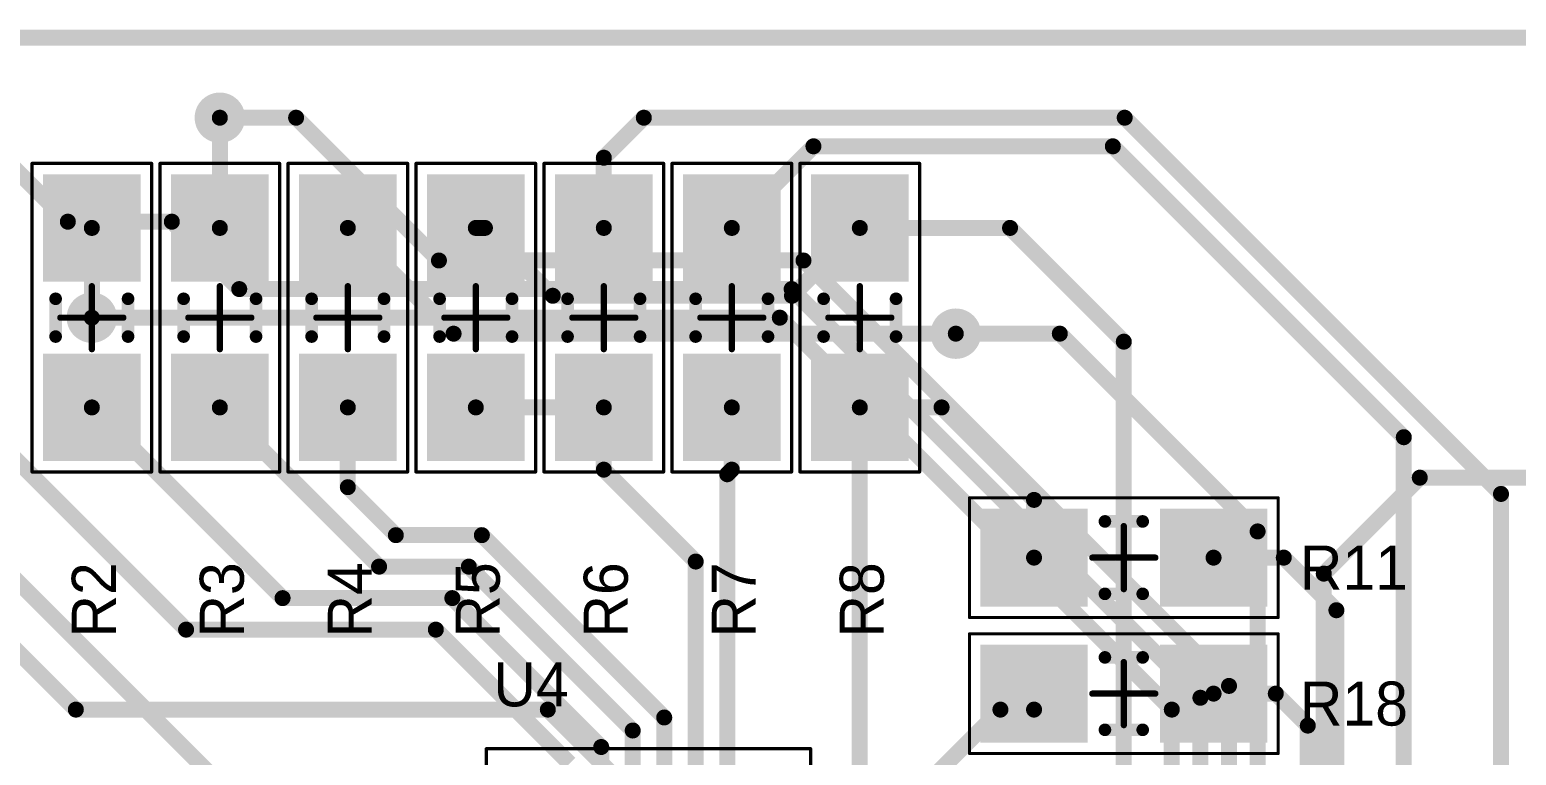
# Model space of a CAD drawing. Header units: millimetres. Extents: x 37 to 246, y 26 to 184.
# Drawn here: x 84.87 to 108.47, y 172.12 to 183.64 of the extents above; entities that cross this region are included whole.
import ezdxf

# ---------------------------------------------------------------- set-up
doc = ezdxf.new("R2010")
doc.units = ezdxf.units.MM
for name, color, linetype in [('BottomLayer', 5, 'Continuous'), ('KeepOutLayer', 6, 'Continuous'), ('Mechanical15', 56, 'Continuous'), ('MultiLayer', 9, 'Continuous'), ('TopLayer', 1, 'Continuous'), ('TopOverlay', 2, 'Continuous'), ('TopPaste', 8, 'Continuous'), ('TopSolder', 216, 'Continuous'), ('ViaHoleLayer', 16, 'Continuous')]:
    doc.layers.add(name, color=color, linetype=linetype)

msp = doc.modelspace()

# ---------------------------------------------------------------- linework, layer by layer
at = {"layer": 'BottomLayer'}
for points, const_width in [([(87.6840004, 182.245, 1), (88.0839996, 182.245, 1)], 0.3999992), ([(87.8205, 182.245, 1), (87.94749999999999, 182.245, 1)], 0.127), ([(89.03160247999999, 182.245, 1), (89.15860248, 182.245, 1)], 0.127), ([(89.03160247999999, 182.245, 1), (89.15860248, 182.245, 1)], 0.127), ([(85.4075, 180.594, 1), (85.5345, 180.594, 1)], 0.127), ([(85.4075, 180.594, 1), (85.5345, 180.594, 1)], 0.127), ([(87.0585, 180.594, 1), (87.18549999999999, 180.594, 1)], 0.127), ([(87.0585, 180.594, 1), (87.18549999999999, 180.594, 1)], 0.127), ([(91.29860328, 179.9779992, 1), (91.42560327999999, 179.9779992, 1)], 0.127), ([(91.29860328, 179.9779992, 1), (91.42560327999999, 179.9779992, 1)], 0.127), ([(97.08660288, 179.9779992, 1), (97.21360288, 179.9779992, 1)], 0.127), ([(97.08660288, 179.9779992, 1), (97.21360288, 179.9779992, 1)], 0.127), ([(88.1285004, 179.5239996, 1), (88.25550039999999, 179.5239996, 1)], 0.127), ([(88.1285004, 179.5239996, 1), (88.25550039999999, 179.5239996, 1)], 0.127), ([(96.89855143999999, 179.5239996, 1), (97.02555144, 179.5239996, 1)], 0.127), ([(96.89855143999999, 179.5239996, 1), (97.02555144, 179.5239996, 1)], 0.127), ([(85.65200039999999, 179.07, 1), (86.0519996, 179.07, 1)], 0.3999992), ([(85.7885, 179.07, 1), (85.9155, 179.07, 1)], 0.127), ([(96.7105, 179.07, 1), (96.83749999999999, 179.07, 1)], 0.127), ([(96.7105, 179.07, 1), (96.83749999999999, 179.07, 1)], 0.127), ([(99.3680004, 178.816, 1), (99.7679996, 178.816, 1)], 0.3999992), ([(99.5045, 178.816, 1), (99.63149999999999, 178.816, 1)], 0.127), ([(101.1555, 178.816, 1), (101.2825, 178.816, 1)], 0.127), ([(101.1555, 178.816, 1), (101.2825, 178.816, 1)], 0.127), ([(106.8705, 176.53, 1), (106.9975, 176.53, 1)], 0.127), ([(106.8705, 176.53, 1), (106.9975, 176.53, 1)], 0.127), ([(104.2954988, 175.6760012, 1), (104.4224988, 175.6760012, 1)], 0.127), ([(104.2954988, 175.6760012, 1), (104.4224988, 175.6760012, 1)], 0.127), ([(105.3465, 175.006, 1), (105.4735, 175.006, 1)], 0.127), ([(105.3465, 175.006, 1), (105.4735, 175.006, 1)], 0.127), ([(103.8414992, 173.22310288, 1), (103.9684992, 173.22310288, 1)], 0.127), ([(103.8414992, 173.22310288, 1), (103.9684992, 173.22310288, 1)], 0.127), ([(103.3874996, 173.03505144, 1), (103.5144996, 173.03505144, 1)], 0.127), ([(103.3874996, 173.03505144, 1), (103.5144996, 173.03505144, 1)], 0.127), ([(85.5345, 172.847, 1), (85.66149999999999, 172.847, 1)], 0.127), ([(85.5345, 172.847, 1), (85.66149999999999, 172.847, 1)], 0.127), ([(93.02749999999999, 172.847, 1), (93.1545, 172.847, 1)], 0.127), ([(93.02749999999999, 172.847, 1), (93.1545, 172.847, 1)], 0.127), ([(102.9335, 172.847, 1), (103.0605, 172.847, 1)], 0.127), ([(102.9335, 172.847, 1), (103.0605, 172.847, 1)], 0.127)]:
    msp.add_lwpolyline(points, format="xyb", close=True, dxfattribs=dict(at, const_width=const_width))
at = {"layer": 'BottomLayer', "const_width": 0.254}
for points in [[(83.82, 182.245), (85.47099999999999, 180.594)], [(87.884, 182.245), (89.09510248, 182.245)], [(89.09510248, 182.245), (91.36210328, 179.9779992)], [(85.47099999999999, 180.594), (87.122, 180.594)], [(87.122, 180.594), (88.1920004, 179.5239996)], [(91.36210328, 179.9779992), (97.15010287999999, 179.9779992)], [(97.15010287999999, 179.9779992), (103.9049992, 173.22310288)], [(88.1920004, 179.5239996), (96.96205144, 179.5239996)], [(96.96205144, 179.5239996), (103.4509996, 173.03505144)], [(85.85199999999999, 179.07), (96.774, 179.07)], [(96.774, 179.07), (102.997, 172.847)], [(99.568, 178.816), (101.219, 178.816)], [(101.219, 178.816), (104.3589988, 175.6760012)], [(81.661, 176.784), (85.598, 172.847)], [(105.41, 175.006), (106.934, 176.53)], [(106.934, 176.53), (113.03, 176.53)], [(104.3589988, 157.2610012), (104.3589988, 175.6760012)], [(105.41, 166.497), (105.41, 175.006)], [(103.9049992, 155.57010288), (103.9049992, 173.22310288)], [(103.4509996, 155.38205144), (103.4509996, 173.03505144)], [(85.598, 172.847), (93.091, 172.847)], [(93.091, 172.847), (94.13897605999999, 171.79902394)], [(102.997, 155.194), (102.997, 172.847)]]:
    msp.add_lwpolyline(points, dxfattribs=at)
at = {"layer": 'KeepOutLayer', "const_width": 0.254}
msp.add_lwpolyline([(37.465, 183.515), (245.745, 183.515)], dxfattribs=at)
at = {"layer": 'Mechanical15'}
for points, const_width in [([(84.90197395999999, 176.61997442), (84.90197395999999, 181.51997478)], 0.0499999), ([(84.90197395999999, 181.51997478), (86.80197523999999, 181.51997478)], 0.0499999), ([(86.80197523999999, 176.61997442), (86.80197523999999, 181.51997478)], 0.0499999), ([(86.93397395999999, 181.51997478), (88.83397524, 181.51997478)], 0.0499999), ([(86.93397395999999, 176.61997442), (86.93397395999999, 181.51997478)], 0.0499999), ([(88.83397524, 176.61997442), (88.83397524, 181.51997478)], 0.0499999), ([(88.96597396, 176.61997442), (88.96597396, 181.51997478)], 0.0499999), ([(88.96597396, 181.51997478), (90.86597524, 181.51997478)], 0.0499999), ([(90.86597524, 176.61997442), (90.86597524, 181.51997478)], 0.0499999), ([(90.99797396, 176.61997442), (90.99797396, 181.51997478)], 0.0499999), ([(90.99797396, 181.51997478), (92.89797524, 181.51997478)], 0.0499999), ([(92.89797524, 176.61997442), (92.89797524, 181.51997478)], 0.0499999), ([(93.02999935999999, 181.52000018), (94.93000063999999, 181.52000018)], 0.0499999), ([(93.02999935999999, 176.61999982), (93.02999935999999, 181.52000018)], 0.0499999), ([(94.93000063999999, 176.61999982), (94.93000063999999, 181.52000018)], 0.0499999), ([(95.06199936, 176.61999982), (95.06199936, 181.52000018)], 0.0499999), ([(95.06199936, 181.52000018), (96.96200064, 181.52000018)], 0.0499999), ([(96.96200064, 176.61999982), (96.96200064, 181.52000018)], 0.0499999), ([(97.09399936, 181.52000018), (98.99400064, 181.52000018)], 0.0499999), ([(97.09399936, 176.61999982), (97.09399936, 181.52000018)], 0.0499999), ([(98.99400064, 176.61999982), (98.99400064, 181.52000018)], 0.0499999), ([(85.85197459999999, 178.5699756), (85.85197459999999, 179.56997614)], 0.0999998), ([(87.8839746, 178.5699756), (87.8839746, 179.56997614)], 0.0999998), ([(89.9159746, 178.5699756), (89.9159746, 179.56997614)], 0.0999998), ([(91.9479746, 178.56997306), (91.9479746, 179.5699736)], 0.0999998), ([(93.97999999999999, 178.570001), (93.97999999999999, 179.57000154)], 0.0999998), ([(96.012, 178.570001), (96.012, 179.57000154)], 0.0999998), ([(98.044, 178.56999846), (98.044, 179.569999)], 0.0999998), ([(85.35197559999999, 179.0699746), (86.3519736, 179.0699746)], 0.0999998), ([(87.3839756, 179.0699746), (88.38397359999999, 179.0699746)], 0.0999998), ([(89.4159756, 179.0699746), (90.4159736, 179.0699746)], 0.0999998), ([(91.44797559999999, 179.0699746), (92.4479736, 179.0699746)], 0.0999998), ([(93.480001, 179.07), (94.47999899999999, 179.07)], 0.0999998), ([(95.512001, 179.07), (96.51199899999999, 179.07)], 0.0999998), ([(97.544001, 179.07), (98.543999, 179.07)], 0.0999998), ([(84.90197395999999, 176.61997442), (86.80197523999999, 176.61997442)], 0.0499999), ([(86.93397395999999, 176.61997442), (88.83397524, 176.61997442)], 0.0499999), ([(88.96597396, 176.61997442), (90.86597524, 176.61997442)], 0.0499999), ([(90.99797396, 176.61997442), (92.89797524, 176.61997442)], 0.0499999), ([(93.02999935999999, 176.61999982), (94.93000063999999, 176.61999982)], 0.0499999), ([(95.06199936, 176.61999982), (96.96200064, 176.61999982)], 0.0499999), ([(97.09399936, 176.61999982), (98.99400064, 176.61999982)], 0.0499999), ([(99.78499982, 174.30999936), (99.78499982, 176.21000064)], 0.0499999), ([(99.78499982, 176.21000064), (104.68500018, 176.21000064)], 0.0499999), ([(104.68500018, 174.30999936), (104.68500018, 176.21000064)], 0.0499999), ([(102.235, 174.760001), (102.235, 175.759999)], 0.0999998), ([(101.735001, 175.26), (102.73500154, 175.26)], 0.0999998), ([(99.78499982, 174.30999936), (104.68500018, 174.30999936)], 0.0499999), ([(99.78499982, 174.05100064), (104.68500018, 174.05100064)], 0.0499999), ([(99.78499982, 172.15099936), (99.78499982, 174.05100064)], 0.0499999), ([(104.68500018, 172.15099936), (104.68500018, 174.05100064)], 0.0499999), ([(102.235, 172.601001), (102.235, 173.600999)], 0.0999998), ([(101.735001, 173.101), (102.73500154, 173.101)], 0.0999998), ([(92.11397629999999, 172.22597508), (97.26397616, 172.22597508)], 0.0499999), ([(92.11397629999999, 167.07597522), (92.11397629999999, 172.22597508)], 0.0499999), ([(97.26397616, 167.07597522), (97.26397616, 172.22597508)], 0.0499999), ([(99.78499982, 172.15099936), (104.68500018, 172.15099936)], 0.0499999)]:
    msp.add_lwpolyline(points, dxfattribs=dict(at, const_width=const_width))
for points, const_width in [([(84.88947462, 181.51997478, 1), (84.9144733, 181.51997478, 1)], 0.02499868), ([(84.88947462, 181.51997478, 1), (84.9144733, 181.51997478, 1)], 0.02499868), ([(86.7894759, 181.51997478, 1), (86.81447458, 181.51997478, 1)], 0.02499868), ([(86.7894759, 181.51997478, 1), (86.81447458, 181.51997478, 1)], 0.02499868), ([(86.92147462, 181.51997478, 1), (86.9464733, 181.51997478, 1)], 0.02499868), ([(86.92147462, 181.51997478, 1), (86.9464733, 181.51997478, 1)], 0.02499868), ([(88.8214759, 181.51997478, 1), (88.84647457999999, 181.51997478, 1)], 0.02499868), ([(88.8214759, 181.51997478, 1), (88.84647457999999, 181.51997478, 1)], 0.02499868), ([(88.95347462, 181.51997478, 1), (88.97847329999999, 181.51997478, 1)], 0.02499868), ([(88.95347462, 181.51997478, 1), (88.97847329999999, 181.51997478, 1)], 0.02499868), ([(90.85347589999999, 181.51997478, 1), (90.87847457999999, 181.51997478, 1)], 0.02499868), ([(90.85347589999999, 181.51997478, 1), (90.87847457999999, 181.51997478, 1)], 0.02499868), ([(90.98547461999999, 181.51997478, 1), (91.0104733, 181.51997478, 1)], 0.02499868), ([(90.98547461999999, 181.51997478, 1), (91.0104733, 181.51997478, 1)], 0.02499868), ([(92.88547589999999, 181.51997478, 1), (92.91047458, 181.51997478, 1)], 0.02499868), ([(92.88547589999999, 181.51997478, 1), (92.91047458, 181.51997478, 1)], 0.02499868), ([(93.01750002, 181.52000018, 1), (93.0424987, 181.52000018, 1)], 0.02499868), ([(93.01750002, 181.52000018, 1), (93.0424987, 181.52000018, 1)], 0.02499868), ([(94.9175013, 181.52000018, 1), (94.94249998, 181.52000018, 1)], 0.02499868), ([(94.9175013, 181.52000018, 1), (94.94249998, 181.52000018, 1)], 0.02499868), ([(95.04950002, 181.52000018, 1), (95.07449869999999, 181.52000018, 1)], 0.02499868), ([(95.04950002, 181.52000018, 1), (95.07449869999999, 181.52000018, 1)], 0.02499868), ([(96.9495013, 181.52000018, 1), (96.97449997999999, 181.52000018, 1)], 0.02499868), ([(96.9495013, 181.52000018, 1), (96.97449997999999, 181.52000018, 1)], 0.02499868), ([(97.08150002, 181.52000018, 1), (97.10649869999999, 181.52000018, 1)], 0.02499868), ([(97.08150002, 181.52000018, 1), (97.10649869999999, 181.52000018, 1)], 0.02499868), ([(98.98150129999999, 181.52000018, 1), (99.00649998, 181.52000018, 1)], 0.02499868), ([(98.98150129999999, 181.52000018, 1), (99.00649998, 181.52000018, 1)], 0.02499868), ([(85.82697592, 179.56997614, 1), (85.87697328, 179.56997614, 1)], 0.0499999), ([(87.85897591999999, 179.56997614, 1), (87.90897328, 179.56997614, 1)], 0.0499999), ([(89.89097591999999, 179.56997614, 1), (89.94097328, 179.56997614, 1)], 0.0499999), ([(91.92297592, 179.5699736, 1), (91.97297327999999, 179.5699736, 1)], 0.0499999), ([(93.95500132, 179.57000154, 1), (94.00499868, 179.57000154, 1)], 0.0499999), ([(95.98700131999999, 179.57000154, 1), (96.03699868, 179.57000154, 1)], 0.0499999), ([(98.01900132, 179.569999, 1), (98.06899867999999, 179.569999, 1)], 0.0499999), ([(85.32697691999999, 179.0699746, 1), (85.37697428, 179.0699746, 1)], 0.0499999), ([(86.32697492, 179.0699746, 1), (86.37697227999999, 179.0699746, 1)], 0.0499999), ([(87.35897691999999, 179.0699746, 1), (87.40897428, 179.0699746, 1)], 0.0499999), ([(88.35897492, 179.0699746, 1), (88.40897228, 179.0699746, 1)], 0.0499999), ([(89.39097692, 179.0699746, 1), (89.44097427999999, 179.0699746, 1)], 0.0499999), ([(90.39097491999999, 179.0699746, 1), (90.44097228, 179.0699746, 1)], 0.0499999), ([(91.42297692, 179.0699746, 1), (91.47297427999999, 179.0699746, 1)], 0.0499999), ([(92.42297492, 179.0699746, 1), (92.47297228, 179.0699746, 1)], 0.0499999), ([(93.45500231999999, 179.07, 1), (93.50499968, 179.07, 1)], 0.0499999), ([(94.45500032, 179.07, 1), (94.50499767999999, 179.07, 1)], 0.0499999), ([(95.48700231999999, 179.07, 1), (95.53699968, 179.07, 1)], 0.0499999), ([(96.48700031999999, 179.07, 1), (96.53699768, 179.07, 1)], 0.0499999), ([(97.51900232, 179.07, 1), (97.56899967999999, 179.07, 1)], 0.0499999), ([(98.51900031999999, 179.07, 1), (98.56899768, 179.07, 1)], 0.0499999), ([(85.82697592, 178.5699756, 1), (85.87697328, 178.5699756, 1)], 0.0499999), ([(87.85897591999999, 178.5699756, 1), (87.90897328, 178.5699756, 1)], 0.0499999), ([(89.89097591999999, 178.5699756, 1), (89.94097328, 178.5699756, 1)], 0.0499999), ([(91.92297592, 178.56997306, 1), (91.97297327999999, 178.56997306, 1)], 0.0499999), ([(93.95500132, 178.570001, 1), (94.00499868, 178.570001, 1)], 0.0499999), ([(95.98700131999999, 178.570001, 1), (96.03699868, 178.570001, 1)], 0.0499999), ([(98.01900132, 178.56999846, 1), (98.06899867999999, 178.56999846, 1)], 0.0499999), ([(84.88947462, 176.61997442, 1), (84.9144733, 176.61997442, 1)], 0.02499868), ([(84.88947462, 176.61997442, 1), (84.9144733, 176.61997442, 1)], 0.02499868), ([(86.7894759, 176.61997442, 1), (86.81447458, 176.61997442, 1)], 0.02499868), ([(86.7894759, 176.61997442, 1), (86.81447458, 176.61997442, 1)], 0.02499868), ([(86.92147462, 176.61997442, 1), (86.9464733, 176.61997442, 1)], 0.02499868), ([(86.92147462, 176.61997442, 1), (86.9464733, 176.61997442, 1)], 0.02499868), ([(88.8214759, 176.61997442, 1), (88.84647457999999, 176.61997442, 1)], 0.02499868), ([(88.8214759, 176.61997442, 1), (88.84647457999999, 176.61997442, 1)], 0.02499868), ([(88.95347462, 176.61997442, 1), (88.97847329999999, 176.61997442, 1)], 0.02499868), ([(88.95347462, 176.61997442, 1), (88.97847329999999, 176.61997442, 1)], 0.02499868), ([(90.85347589999999, 176.61997442, 1), (90.87847457999999, 176.61997442, 1)], 0.02499868), ([(90.85347589999999, 176.61997442, 1), (90.87847457999999, 176.61997442, 1)], 0.02499868), ([(90.98547461999999, 176.61997442, 1), (91.0104733, 176.61997442, 1)], 0.02499868), ([(90.98547461999999, 176.61997442, 1), (91.0104733, 176.61997442, 1)], 0.02499868), ([(92.88547589999999, 176.61997442, 1), (92.91047458, 176.61997442, 1)], 0.02499868), ([(92.88547589999999, 176.61997442, 1), (92.91047458, 176.61997442, 1)], 0.02499868), ([(93.01750002, 176.61999982, 1), (93.0424987, 176.61999982, 1)], 0.02499868), ([(93.01750002, 176.61999982, 1), (93.0424987, 176.61999982, 1)], 0.02499868), ([(94.9175013, 176.61999982, 1), (94.94249998, 176.61999982, 1)], 0.02499868), ([(94.9175013, 176.61999982, 1), (94.94249998, 176.61999982, 1)], 0.02499868), ([(95.04950002, 176.61999982, 1), (95.07449869999999, 176.61999982, 1)], 0.02499868), ([(95.04950002, 176.61999982, 1), (95.07449869999999, 176.61999982, 1)], 0.02499868), ([(96.9495013, 176.61999982, 1), (96.97449997999999, 176.61999982, 1)], 0.02499868), ([(96.9495013, 176.61999982, 1), (96.97449997999999, 176.61999982, 1)], 0.02499868), ([(97.08150002, 176.61999982, 1), (97.10649869999999, 176.61999982, 1)], 0.02499868), ([(97.08150002, 176.61999982, 1), (97.10649869999999, 176.61999982, 1)], 0.02499868), ([(98.98150129999999, 176.61999982, 1), (99.00649998, 176.61999982, 1)], 0.02499868), ([(98.98150129999999, 176.61999982, 1), (99.00649998, 176.61999982, 1)], 0.02499868), ([(99.77250047999999, 176.21000064, 1), (99.79749916, 176.21000064, 1)], 0.02499868), ([(99.77250047999999, 176.21000064, 1), (99.79749916, 176.21000064, 1)], 0.02499868), ([(104.67250084, 176.21000064, 1), (104.69749952, 176.21000064, 1)], 0.02499868), ([(104.67250084, 176.21000064, 1), (104.69749952, 176.21000064, 1)], 0.02499868), ([(102.21000132, 175.759999, 1), (102.25999868, 175.759999, 1)], 0.0499999), ([(101.71000232, 175.26, 1), (101.75999968, 175.26, 1)], 0.0499999), ([(102.71000286, 175.26, 1), (102.76000022, 175.26, 1)], 0.0499999), ([(102.21000132, 174.760001, 1), (102.25999868, 174.760001, 1)], 0.0499999), ([(99.77250047999999, 174.30999936, 1), (99.79749916, 174.30999936, 1)], 0.02499868), ([(99.77250047999999, 174.30999936, 1), (99.79749916, 174.30999936, 1)], 0.02499868), ([(104.67250084, 174.30999936, 1), (104.69749952, 174.30999936, 1)], 0.02499868), ([(104.67250084, 174.30999936, 1), (104.69749952, 174.30999936, 1)], 0.02499868), ([(99.77250047999999, 174.05100064, 1), (99.79749916, 174.05100064, 1)], 0.02499868), ([(99.77250047999999, 174.05100064, 1), (99.79749916, 174.05100064, 1)], 0.02499868), ([(104.67250084, 174.05100064, 1), (104.69749952, 174.05100064, 1)], 0.02499868), ([(104.67250084, 174.05100064, 1), (104.69749952, 174.05100064, 1)], 0.02499868), ([(102.21000132, 173.600999, 1), (102.25999868, 173.600999, 1)], 0.0499999), ([(101.71000232, 173.101, 1), (101.75999968, 173.101, 1)], 0.0499999), ([(102.71000286, 173.101, 1), (102.76000022, 173.101, 1)], 0.0499999), ([(102.21000132, 172.601001, 1), (102.25999868, 172.601001, 1)], 0.0499999), ([(92.10147696, 172.22597508, 1), (92.12647564, 172.22597508, 1)], 0.02499868), ([(92.10147696, 172.22597508, 1), (92.12647564, 172.22597508, 1)], 0.02499868), ([(97.25147682, 172.22597508, 1), (97.27647549999999, 172.22597508, 1)], 0.02499868), ([(97.25147682, 172.22597508, 1), (97.27647549999999, 172.22597508, 1)], 0.02499868), ([(99.77250047999999, 172.15099936, 1), (99.79749916, 172.15099936, 1)], 0.02499868), ([(99.77250047999999, 172.15099936, 1), (99.79749916, 172.15099936, 1)], 0.02499868), ([(104.67250084, 172.15099936, 1), (104.69749952, 172.15099936, 1)], 0.02499868), ([(104.67250084, 172.15099936, 1), (104.69749952, 172.15099936, 1)], 0.02499868)]:
    msp.add_lwpolyline(points, format="xyb", close=True, dxfattribs=dict(at, const_width=const_width))
at = {"layer": 'MultiLayer', "const_width": 0.3999992}
for points in [[(87.6840004, 182.245, 1), (88.0839996, 182.245, 1)], [(85.65200039999999, 179.07, 1), (86.0519996, 179.07, 1)], [(99.3680004, 178.816, 1), (99.7679996, 178.816, 1)]]:
    msp.add_lwpolyline(points, format="xyb", close=True, dxfattribs=at)
at = {"layer": 'TopLayer'}
for points, const_width in [([(87.6840004, 182.245, 1), (88.0839996, 182.245, 1)], 0.3999992), ([(87.8204746, 182.2449746, 1), (87.94747459999999, 182.2449746, 1)], 0.127), ([(87.8204746, 182.2449746, 1), (87.94747459999999, 182.2449746, 1)], 0.127), ([(87.8205, 182.245, 1), (87.94749999999999, 182.245, 1)], 0.127), ([(94.55149999999999, 182.245, 1), (94.6785, 182.245, 1)], 0.127), ([(94.55149999999999, 182.245, 1), (94.6785, 182.245, 1)], 0.127), ([(102.18560208, 182.245, 1), (102.31260208, 182.245, 1)], 0.127), ([(102.18560208, 182.245, 1), (102.31260208, 182.245, 1)], 0.127), ([(93.9165, 181.61, 1), (94.0435, 181.61, 1)], 0.127), ([(93.9165, 181.61, 1), (94.0435, 181.61, 1)], 0.127), ([(97.24449944, 181.7910004, 1), (97.37149944, 181.7910004, 1)], 0.127), ([(97.24449944, 181.7910004, 1), (97.37149944, 181.7910004, 1)], 0.127), ([(101.99755064, 181.7910004, 1), (102.12455064, 181.7910004, 1)], 0.127), ([(101.99755064, 181.7910004, 1), (102.12455064, 181.7910004, 1)], 0.127), ([(85.7884746, 180.49497556, 1), (85.9154746, 180.49497556, 1)], 0.127), ([(85.7885, 180.49495016, 1), (85.9155, 180.49495016, 1)], 0.127), ([(85.7885, 180.49495016, 1), (85.9155, 180.49495016, 1)], 0.127), ([(87.8204746, 180.49497556, 1), (87.94747459999999, 180.49497556, 1)], 0.127), ([(89.8524746, 180.49497556, 1), (89.97947459999999, 180.49497556, 1)], 0.127), ([(91.88447459999999, 180.49497302, 1), (92.0114746, 180.49497302, 1)], 0.127), ([(92.02908187999999, 180.49497302, 1), (92.15608187999999, 180.49497302, 1)], 0.127), ([(92.02908187999999, 180.49497302, 1), (92.15608187999999, 180.49497302, 1)], 0.127), ([(93.9165, 180.49500096, 1), (94.0435, 180.49500096, 1)], 0.127), ([(95.9485, 180.49500096, 1), (96.07549999999999, 180.49500096, 1)], 0.127), ([(97.98049999999999, 180.49499842, 1), (98.10749999999999, 180.49499842, 1)], 0.127), ([(97.98049999999999, 180.49499842, 1), (98.10749999999999, 180.49499842, 1)], 0.127), ([(100.36550158, 180.49499842, 1), (100.49250158, 180.49499842, 1)], 0.127), ([(100.36550158, 180.49499842, 1), (100.49250158, 180.49499842, 1)], 0.127), ([(85.65200039999999, 179.07, 1), (86.0519996, 179.07, 1)], 0.3999992), ([(93.10605457999999, 179.41800032, 1), (93.23305458, 179.41800032, 1)], 0.127), ([(93.10605457999999, 179.41800032, 1), (93.23305458, 179.41800032, 1)], 0.127), ([(96.9035019, 179.41800032, 1), (97.03050189999999, 179.41800032, 1)], 0.127), ([(96.9035019, 179.41800032, 1), (97.03050189999999, 179.41800032, 1)], 0.127), ([(85.7885, 179.07, 1), (85.9155, 179.07, 1)], 0.127), ([(99.3680004, 178.816, 1), (99.7679996, 178.816, 1)], 0.3999992), ([(91.53145015999999, 178.816, 1), (91.65845016, 178.816, 1)], 0.127), ([(91.53145015999999, 178.816, 1), (91.65845016, 178.816, 1)], 0.127), ([(99.5045, 178.816, 1), (99.63149999999999, 178.816, 1)], 0.127), ([(102.1715, 178.689, 1), (102.2985, 178.689, 1)], 0.127), ([(102.1715, 178.689, 1), (102.2985, 178.689, 1)], 0.127), ([(85.7884746, 177.64497618, 1), (85.9154746, 177.64497618, 1)], 0.127), ([(87.8204746, 177.64497618, 1), (87.94747459999999, 177.64497618, 1)], 0.127), ([(89.8524746, 177.64497618, 1), (89.97947459999999, 177.64497618, 1)], 0.127), ([(91.88447459999999, 177.64497364, 1), (92.0114746, 177.64497364, 1)], 0.127), ([(91.88450254, 177.64500158, 1), (92.01150254, 177.64500158, 1)], 0.127), ([(91.88450254, 177.64500158, 1), (92.01150254, 177.64500158, 1)], 0.127), ([(93.9165, 177.64500158, 1), (94.0435, 177.64500158, 1)], 0.127), ([(93.9165, 177.64500158, 1), (94.0435, 177.64500158, 1)], 0.127), ([(95.9485, 177.64500158, 1), (96.07549999999999, 177.64500158, 1)], 0.127), ([(97.98049999999999, 177.64499904, 1), (98.10749999999999, 177.64499904, 1)], 0.127), ([(97.98049999999999, 177.64499904, 1), (98.10749999999999, 177.64499904, 1)], 0.127), ([(99.27850095999999, 177.64499904, 1), (99.40550096, 177.64499904, 1)], 0.127), ([(99.27850095999999, 177.64499904, 1), (99.40550096, 177.64499904, 1)], 0.127), ([(106.6165, 177.17205104, 1), (106.7435, 177.17205104, 1)], 0.127), ([(106.6165, 177.17205104, 1), (106.7435, 177.17205104, 1)], 0.127), ([(93.9165, 176.657, 1), (94.0435, 176.657, 1)], 0.127), ([(93.9165, 176.657, 1), (94.0435, 176.657, 1)], 0.127), ([(95.9485, 176.657, 1), (96.07549999999999, 176.657, 1)], 0.127), ([(95.9485, 176.657, 1), (96.07549999999999, 176.657, 1)], 0.127), ([(95.875475, 176.583975, 1), (96.00247499999999, 176.583975, 1)], 0.127), ([(95.875475, 176.583975, 1), (96.00247499999999, 176.583975, 1)], 0.127), ([(89.8524746, 176.37902494, 1), (89.97947459999999, 176.37902494, 1)], 0.127), ([(89.8524746, 176.37902494, 1), (89.97947459999999, 176.37902494, 1)], 0.127), ([(100.74650158, 176.17699842, 1), (100.87350158, 176.17699842, 1)], 0.127), ([(100.74650158, 176.17699842, 1), (100.87350158, 176.17699842, 1)], 0.127), ([(108.1594992, 176.27110288, 1), (108.2864992, 176.27110288, 1)], 0.127), ([(108.1594992, 176.27110288, 1), (108.2864992, 176.27110288, 1)], 0.127), ([(90.61449999999999, 175.61699954, 1), (90.74149999999999, 175.61699954, 1)], 0.127), ([(90.61449999999999, 175.61699954, 1), (90.74149999999999, 175.61699954, 1)], 0.127), ([(91.98036214, 175.61699954, 1), (92.10736213999999, 175.61699954, 1)], 0.127), ([(91.98036214, 175.61699954, 1), (92.10736213999999, 175.61699954, 1)], 0.127), ([(100.74650158, 175.26, 1), (100.87350158, 175.26, 1)], 0.127), ([(103.59650096, 175.26, 1), (103.72350096, 175.26, 1)], 0.127), ([(104.7115, 175.26, 1), (104.8385, 175.26, 1)], 0.127), ([(104.7115, 175.26, 1), (104.8385, 175.26, 1)], 0.127), ([(90.34845023999999, 175.11700054, 1), (90.47545024, 175.11700054, 1)], 0.127), ([(90.34845023999999, 175.11700054, 1), (90.47545024, 175.11700054, 1)], 0.127), ([(91.77349946, 175.11700054, 1), (91.90049945999999, 175.11700054, 1)], 0.127), ([(91.77349946, 175.11700054, 1), (91.90049945999999, 175.11700054, 1)], 0.127), ([(95.37547599999999, 175.198024, 1), (95.502476, 175.198024, 1)], 0.127), ([(95.37547599999999, 175.198024, 1), (95.502476, 175.198024, 1)], 0.127), ([(88.81645178, 174.616999, 1), (88.94345177999999, 174.616999, 1)], 0.127), ([(88.81645178, 174.616999, 1), (88.94345177999999, 174.616999, 1)], 0.127), ([(91.511501, 174.616999, 1), (91.63850099999999, 174.616999, 1)], 0.127), ([(91.511501, 174.616999, 1), (91.63850099999999, 174.616999, 1)], 0.127), ([(105.5464996, 174.4250004, 1), (105.6734996, 174.4250004, 1)], 0.127), ([(105.5464996, 174.4250004, 1), (105.6734996, 174.4250004, 1)], 0.127), ([(87.28445078, 174.117, 1), (87.41145078, 174.117, 1)], 0.127), ([(87.28445078, 174.117, 1), (87.41145078, 174.117, 1)], 0.127), ([(91.2495, 174.117, 1), (91.3765, 174.117, 1)], 0.127), ([(91.2495, 174.117, 1), (91.3765, 174.117, 1)], 0.127), ([(103.59650096, 173.101, 1), (103.72350096, 173.101, 1)], 0.127), ([(104.5845, 173.101, 1), (104.7115, 173.101, 1)], 0.127), ([(104.5845, 173.101, 1), (104.7115, 173.101, 1)], 0.127), ([(94.87547445999999, 172.72188722, 1), (95.00247445999999, 172.72188722, 1)], 0.127), ([(94.87547445999999, 172.72188722, 1), (95.00247445999999, 172.72188722, 1)], 0.127), ([(100.2126012, 172.847, 1), (100.3396012, 172.847, 1)], 0.127), ([(100.2126012, 172.847, 1), (100.3396012, 172.847, 1)], 0.127), ([(100.74650158, 172.847, 1), (100.87350158, 172.847, 1)], 0.127), ([(94.37547545999999, 172.51502454, 1), (94.50247546, 172.51502454, 1)], 0.127), ([(94.37547545999999, 172.51502454, 1), (94.50247546, 172.51502454, 1)], 0.127), ([(105.0925, 172.593, 1), (105.2195, 172.593, 1)], 0.127), ([(105.0925, 172.593, 1), (105.2195, 172.593, 1)], 0.127), ([(93.87547391999999, 172.25302608, 1), (94.00247392, 172.25302608, 1)], 0.127), ([(93.87547391999999, 172.25302608, 1), (94.00247392, 172.25302608, 1)], 0.127)]:
    msp.add_lwpolyline(points, format="xyb", close=True, dxfattribs=dict(at, const_width=const_width))
at = {"layer": 'TopLayer', "const_width": 0.254}
for points in [[(87.8839746, 182.2449746), (87.884, 182.245)], [(87.8839746, 180.49497556), (87.8839746, 182.2449746)], [(93.97999999999999, 181.61), (94.615, 182.245)], [(94.615, 182.245), (102.24910208, 182.245)], [(102.24910208, 182.245), (108.2229992, 176.27110288)], [(93.97999999999999, 180.49500096), (93.97999999999999, 181.61)], [(96.012, 180.49500096), (97.30799943999999, 181.7910004)], [(97.30799943999999, 181.7910004), (102.06105064, 181.7910004)], [(102.06105064, 181.7910004), (106.68, 177.17205104)], [(85.85197459999999, 180.49497556), (85.85199999999999, 180.49495016)], [(85.85199999999999, 179.07), (85.85199999999999, 180.49495016)], [(89.9159746, 180.49497556), (91.59495016, 178.816)], [(91.9479746, 180.49497302), (92.09258188, 180.49497302)], [(92.09258188, 180.49497302), (93.16955458, 179.41800032)], [(96.9670019, 179.41800032), (98.044, 180.49499842)], [(98.044, 180.49499842), (100.42900158, 180.49499842)], [(100.42900158, 180.49499842), (102.235, 178.689)], [(93.16955458, 179.41800032), (96.9670019, 179.41800032)], [(91.59495016, 178.816), (99.568, 178.816)], [(102.235, 169.95800146), (102.235, 178.689)], [(81.661, 177.89499854), (87.97899853999999, 171.577)], [(83.8199746, 177.64497618), (87.34795077999999, 174.117)], [(85.85197459999999, 177.64497618), (88.87995178, 174.616999)], [(87.8839746, 177.64497618), (90.41195024, 175.11700054)], [(89.9159746, 176.37902494), (89.9159746, 177.64497618)], [(91.9479746, 177.64497364), (91.94800253999999, 177.64500158)], [(91.94800253999999, 177.64500158), (93.97999999999999, 177.64500158)], [(93.97999999999999, 176.657), (93.97999999999999, 177.64500158)], [(96.012, 176.657), (96.012, 177.64500158)], [(98.044, 171.704), (98.044, 177.64499904)], [(98.044, 177.64499904), (99.34200096, 177.64499904)], [(99.34200096, 177.64499904), (100.81000158, 176.17699842)], [(106.68, 169.545), (106.68, 177.17205104)], [(93.97999999999999, 176.657), (95.438976, 175.198024)], [(95.938975, 176.583975), (96.012, 176.657)], [(95.938975, 171.62597374), (95.938975, 176.583975)], [(89.9159746, 176.37902494), (90.678, 175.61699954)], [(100.81000158, 175.26), (100.81000158, 176.17699842)], [(108.2229992, 151.09886722), (108.2229992, 176.27110288)], [(90.678, 175.61699954), (92.04386214, 175.61699954)], [(92.04386214, 175.61699954), (94.93897446, 172.72188722)], [(103.66000096, 175.26), (104.775, 175.26)], [(104.775, 175.26), (105.6099996, 174.4250004)], [(90.41195024, 175.11700054), (91.83699946, 175.11700054)], [(91.83699946, 175.11700054), (94.43897546, 172.51502454)], [(95.438976, 171.62597374), (95.438976, 175.198024)], [(88.87995178, 174.616999), (91.575001, 174.616999)], [(91.575001, 174.616999), (93.93897392, 172.25302608)], [(105.6099996, 169.47905144), (105.6099996, 174.4250004)], [(87.34795077999999, 174.117), (91.31299999999999, 174.117)], [(91.31299999999999, 174.117), (93.43897491999999, 171.99102508)], [(103.66000096, 173.101), (104.648, 173.101)], [(104.648, 173.101), (105.156, 172.593)], [(94.93897446, 171.62597374), (94.93897446, 172.72188722)], [(97.83007612, 170.40097492), (100.2761012, 172.847)], [(100.2761012, 172.847), (100.81000158, 172.847)], [(94.43897546, 171.62597374), (94.43897546, 172.51502454)], [(105.156, 169.291), (105.156, 172.593)], [(93.93897392, 171.62597374), (93.93897392, 172.25302608)]]:
    msp.add_lwpolyline(points, dxfattribs=at)
at = {"layer": 'TopLayer'}
for points in [[(85.17697468, 179.74497706), (86.52697452, 179.74497706), (85.17697468, 181.24497406), (86.52697452, 181.24497406)], [(87.20897468, 179.74497706), (88.55897451999999, 179.74497706), (87.20897468, 181.24497406), (88.55897451999999, 181.24497406)], [(89.24097468, 179.74497706), (90.59097451999999, 179.74497706), (89.24097468, 181.24497406), (90.59097451999999, 181.24497406)], [(92.62297452, 181.24497152), (91.27297467999999, 181.24497152), (92.62297452, 179.74497452), (91.27297467999999, 179.74497452)], [(93.30500008, 179.74500246), (94.65499992, 179.74500246), (93.30500008, 181.24499946), (94.65499992, 181.24499946)], [(95.33700008, 179.74500246), (96.68699991999999, 179.74500246), (95.33700008, 181.24499946), (96.68699991999999, 181.24499946)], [(98.71899991999999, 181.24499692), (97.36900007999999, 181.24499692), (98.71899991999999, 179.74499992), (97.36900007999999, 179.74499992)], [(85.17697468, 176.89497768), (86.52697452, 176.89497768), (85.17697468, 178.39497468), (86.52697452, 178.39497468)], [(87.20897468, 176.89497768), (88.55897451999999, 176.89497768), (87.20897468, 178.39497468), (88.55897451999999, 178.39497468)], [(89.24097468, 176.89497768), (90.59097451999999, 176.89497768), (89.24097468, 178.39497468), (90.59097451999999, 178.39497468)], [(92.62297452, 178.39497214), (91.27297467999999, 178.39497214), (92.62297452, 176.89497514), (91.27297467999999, 176.89497514)], [(93.30500008, 176.89500308), (94.65499992, 176.89500308), (93.30500008, 178.39500008), (94.65499992, 178.39500008)], [(95.33700008, 176.89500308), (96.68699991999999, 176.89500308), (95.33700008, 178.39500008), (96.68699991999999, 178.39500008)], [(98.71899991999999, 178.39499754), (97.36900007999999, 178.39499754), (98.71899991999999, 176.89500054), (97.36900007999999, 176.89500054)], [(100.06000308, 175.93499992), (100.06000308, 174.58500008), (101.56000008, 175.93499992), (101.56000008, 174.58500008)], [(102.91000246, 175.93499992), (102.91000246, 174.58500008), (104.40999946, 175.93499992), (104.40999946, 174.58500008)], [(100.06000308, 173.77599992), (100.06000308, 172.42600008), (101.56000008, 173.77599992), (101.56000008, 172.42600008)], [(102.91000246, 173.77599992), (102.91000246, 172.42600008), (104.40999946, 173.77599992), (104.40999946, 172.42600008)]]:
    msp.add_solid(points, dxfattribs=at)
at = {"layer": 'TopOverlay', "const_width": 0.1999996}
for points in [[(85.27697447999999, 178.7699752), (85.27697447999999, 179.36997654)], [(86.42697471999999, 178.7699752), (86.42697471999999, 179.36997654)], [(87.30897447999999, 178.7699752), (87.30897447999999, 179.36997654)], [(88.45897472, 178.7699752), (88.45897472, 179.36997654)], [(89.34097448, 178.7699752), (89.34097448, 179.36997654)], [(90.49097472, 178.7699752), (90.49097472, 179.36997654)], [(91.37297448, 178.76997266), (91.37297448, 179.369974)], [(92.52297472, 178.76997266), (92.52297472, 179.369974)], [(93.40499987999999, 178.7700006), (93.40499987999999, 179.37000194)], [(94.55500011999999, 178.7700006), (94.55500011999999, 179.37000194)], [(95.43699987999999, 178.7700006), (95.43699987999999, 179.37000194)], [(96.58700012, 178.7700006), (96.58700012, 179.37000194)], [(97.46899988, 178.76999806), (97.46899988, 179.3699994)], [(98.61900012, 178.76999806), (98.61900012, 179.3699994)], [(101.9350006, 175.83500012), (102.53500194, 175.83500012)], [(101.9350006, 174.68499988), (102.53500194, 174.68499988)], [(101.9350006, 173.67600012), (102.53500194, 173.67600012)], [(101.9350006, 172.52599988), (102.53500194, 172.52599988)]]:
    msp.add_lwpolyline(points, dxfattribs=at)
at = {"layer": 'TopOverlay', "const_width": 0.0999998}
for points in [[(85.22697457999999, 179.36997654, 1), (85.32697438, 179.36997654, 1)], [(86.37697482, 179.36997654, 1), (86.47697462, 179.36997654, 1)], [(87.25897458, 179.36997654, 1), (87.35897437999999, 179.36997654, 1)], [(88.40897482, 179.36997654, 1), (88.50897461999999, 179.36997654, 1)], [(89.29097458, 179.36997654, 1), (89.39097437999999, 179.36997654, 1)], [(90.44097482, 179.36997654, 1), (90.54097462, 179.36997654, 1)], [(91.32297458, 179.369974, 1), (91.42297438, 179.369974, 1)], [(92.47297481999999, 179.369974, 1), (92.57297462, 179.369974, 1)], [(93.35499997999999, 179.37000194, 1), (93.45499978, 179.37000194, 1)], [(94.50500022, 179.37000194, 1), (94.60500001999999, 179.37000194, 1)], [(95.38699998, 179.37000194, 1), (95.48699977999999, 179.37000194, 1)], [(96.53700022, 179.37000194, 1), (96.63700001999999, 179.37000194, 1)], [(97.41899998, 179.3699994, 1), (97.51899978, 179.3699994, 1)], [(98.56900021999999, 179.3699994, 1), (98.66900002, 179.3699994, 1)], [(85.22697457999999, 178.7699752, 1), (85.32697438, 178.7699752, 1)], [(86.37697482, 178.7699752, 1), (86.47697462, 178.7699752, 1)], [(87.25897458, 178.7699752, 1), (87.35897437999999, 178.7699752, 1)], [(88.40897482, 178.7699752, 1), (88.50897461999999, 178.7699752, 1)], [(89.29097458, 178.7699752, 1), (89.39097437999999, 178.7699752, 1)], [(90.44097482, 178.7699752, 1), (90.54097462, 178.7699752, 1)], [(91.32297458, 178.76997266, 1), (91.42297438, 178.76997266, 1)], [(92.47297481999999, 178.76997266, 1), (92.57297462, 178.76997266, 1)], [(93.35499997999999, 178.7700006, 1), (93.45499978, 178.7700006, 1)], [(94.50500022, 178.7700006, 1), (94.60500001999999, 178.7700006, 1)], [(95.38699998, 178.7700006, 1), (95.48699977999999, 178.7700006, 1)], [(96.53700022, 178.7700006, 1), (96.63700001999999, 178.7700006, 1)], [(97.41899998, 178.76999806, 1), (97.51899978, 178.76999806, 1)], [(98.56900021999999, 178.76999806, 1), (98.66900002, 178.76999806, 1)], [(101.8850007, 175.83500012, 1), (101.9850005, 175.83500012, 1)], [(102.48500204, 175.83500012, 1), (102.58500184, 175.83500012, 1)], [(101.8850007, 174.68499988, 1), (101.9850005, 174.68499988, 1)], [(102.48500204, 174.68499988, 1), (102.58500184, 174.68499988, 1)], [(101.8850007, 173.67600012, 1), (101.9850005, 173.67600012, 1)], [(102.48500204, 173.67600012, 1), (102.58500184, 173.67600012, 1)], [(101.8850007, 172.52599988, 1), (101.9850005, 172.52599988, 1)], [(102.48500204, 172.52599988, 1), (102.58500184, 172.52599988, 1)]]:
    msp.add_lwpolyline(points, format="xyb", close=True, dxfattribs=at)
at = {"layer": 'TopPaste'}
for points in [[(85.17697468, 179.74497706), (86.52697452, 179.74497706), (85.17697468, 181.24497406), (86.52697452, 181.24497406)], [(87.20897468, 179.74497706), (88.55897451999999, 179.74497706), (87.20897468, 181.24497406), (88.55897451999999, 181.24497406)], [(89.24097468, 179.74497706), (90.59097451999999, 179.74497706), (89.24097468, 181.24497406), (90.59097451999999, 181.24497406)], [(92.62297452, 181.24497152), (91.27297467999999, 181.24497152), (92.62297452, 179.74497452), (91.27297467999999, 179.74497452)], [(93.30500008, 179.74500246), (94.65499992, 179.74500246), (93.30500008, 181.24499946), (94.65499992, 181.24499946)], [(95.33700008, 179.74500246), (96.68699991999999, 179.74500246), (95.33700008, 181.24499946), (96.68699991999999, 181.24499946)], [(98.71899991999999, 181.24499692), (97.36900007999999, 181.24499692), (98.71899991999999, 179.74499992), (97.36900007999999, 179.74499992)], [(85.17697468, 176.89497768), (86.52697452, 176.89497768), (85.17697468, 178.39497468), (86.52697452, 178.39497468)], [(87.20897468, 176.89497768), (88.55897451999999, 176.89497768), (87.20897468, 178.39497468), (88.55897451999999, 178.39497468)], [(89.24097468, 176.89497768), (90.59097451999999, 176.89497768), (89.24097468, 178.39497468), (90.59097451999999, 178.39497468)], [(92.62297452, 178.39497214), (91.27297467999999, 178.39497214), (92.62297452, 176.89497514), (91.27297467999999, 176.89497514)], [(93.30500008, 176.89500308), (94.65499992, 176.89500308), (93.30500008, 178.39500008), (94.65499992, 178.39500008)], [(95.33700008, 176.89500308), (96.68699991999999, 176.89500308), (95.33700008, 178.39500008), (96.68699991999999, 178.39500008)], [(98.71899991999999, 178.39499754), (97.36900007999999, 178.39499754), (98.71899991999999, 176.89500054), (97.36900007999999, 176.89500054)], [(100.06000308, 175.93499992), (100.06000308, 174.58500008), (101.56000008, 175.93499992), (101.56000008, 174.58500008)], [(102.91000246, 175.93499992), (102.91000246, 174.58500008), (104.40999946, 175.93499992), (104.40999946, 174.58500008)], [(100.06000308, 173.77599992), (100.06000308, 172.42600008), (101.56000008, 173.77599992), (101.56000008, 172.42600008)], [(102.91000246, 173.77599992), (102.91000246, 172.42600008), (104.40999946, 173.77599992), (104.40999946, 172.42600008)]]:
    msp.add_solid(points, dxfattribs=at)
at = {"layer": 'TopSolder'}
for points in [[(85.07537468, 179.64337706), (86.62857452, 179.64337706), (85.07537468, 181.34657406), (86.62857452, 181.34657406)], [(87.10737467999999, 179.64337706), (88.66057452, 179.64337706), (87.10737467999999, 181.34657406), (88.66057452, 181.34657406)], [(89.13937467999999, 179.64337706), (90.69257452, 179.64337706), (89.13937467999999, 181.34657406), (90.69257452, 181.34657406)], [(92.72457451999999, 181.34657152), (91.17137468, 181.34657152), (92.72457451999999, 179.64337452), (91.17137468, 179.64337452)], [(93.20340008, 179.64340246), (94.75659992, 179.64340246), (93.20340008, 181.34659946), (94.75659992, 181.34659946)], [(95.23540007999999, 179.64340246), (96.78859992, 179.64340246), (95.23540007999999, 181.34659946), (96.78859992, 181.34659946)], [(98.82059991999999, 181.34659692), (97.26740008, 181.34659692), (98.82059991999999, 179.64339992), (97.26740008, 179.64339992)], [(85.07537468, 176.79337768), (86.62857452, 176.79337768), (85.07537468, 178.49657468), (86.62857452, 178.49657468)], [(87.10737467999999, 176.79337768), (88.66057452, 176.79337768), (87.10737467999999, 178.49657468), (88.66057452, 178.49657468)], [(89.13937467999999, 176.79337768), (90.69257452, 176.79337768), (89.13937467999999, 178.49657468), (90.69257452, 178.49657468)], [(92.72457451999999, 178.49657214), (91.17137468, 178.49657214), (92.72457451999999, 176.79337514), (91.17137468, 176.79337514)], [(93.20340008, 176.79340308), (94.75659992, 176.79340308), (93.20340008, 178.49660008), (94.75659992, 178.49660008)], [(95.23540007999999, 176.79340308), (96.78859992, 176.79340308), (95.23540007999999, 178.49660008), (96.78859992, 178.49660008)], [(98.82059991999999, 178.49659754), (97.26740008, 178.49659754), (98.82059991999999, 176.79340054), (97.26740008, 176.79340054)], [(99.95840308, 176.03659992), (99.95840308, 174.48340008), (101.66160008, 176.03659992), (101.66160008, 174.48340008)], [(102.80840246, 176.03659992), (102.80840246, 174.48340008), (104.51159946, 176.03659992), (104.51159946, 174.48340008)], [(99.95840308, 173.87759992), (99.95840308, 172.32440008), (101.66160008, 173.87759992), (101.66160008, 172.32440008)], [(102.80840246, 173.87759992), (102.80840246, 172.32440008), (104.51159946, 173.87759992), (104.51159946, 172.32440008)]]:
    msp.add_solid(points, dxfattribs=at)
at = {"layer": 'ViaHoleLayer', "const_width": 0.1999996}
for points in [[(87.7840002, 182.245, 1), (87.98399979999999, 182.245, 1)], [(85.7520002, 179.07, 1), (85.9519998, 179.07, 1)], [(99.46800019999999, 178.816, 1), (99.66799979999999, 178.816, 1)]]:
    msp.add_lwpolyline(points, format="xyb", close=True, dxfattribs=at)

# ---------------------------------------------------------------- texts
at = {"layer": 'TopOverlay'}
for s, p in [('R11', (105.029, 174.752)), ('U4', (92.22739999999999, 172.8978)), ('R18', (105.029, 172.593))]:
    msp.add_text(s, height=0.7000011399999999, dxfattribs=at).set_placement(p)
for s, p in [('R2', (86.23299999999999, 173.99)), ('R3', (88.265, 173.99)), ('R4', (90.297, 173.99)), ('R5', (92.329, 173.99)), ('R6', (94.36099999999999, 173.99)), ('R7', (96.393, 173.99)), ('R8', (98.425, 173.99))]:
    msp.add_text(s, height=0.7000011399999999, rotation=90, dxfattribs=at).set_placement(p)

doc.saveas('drawing.dxf')
